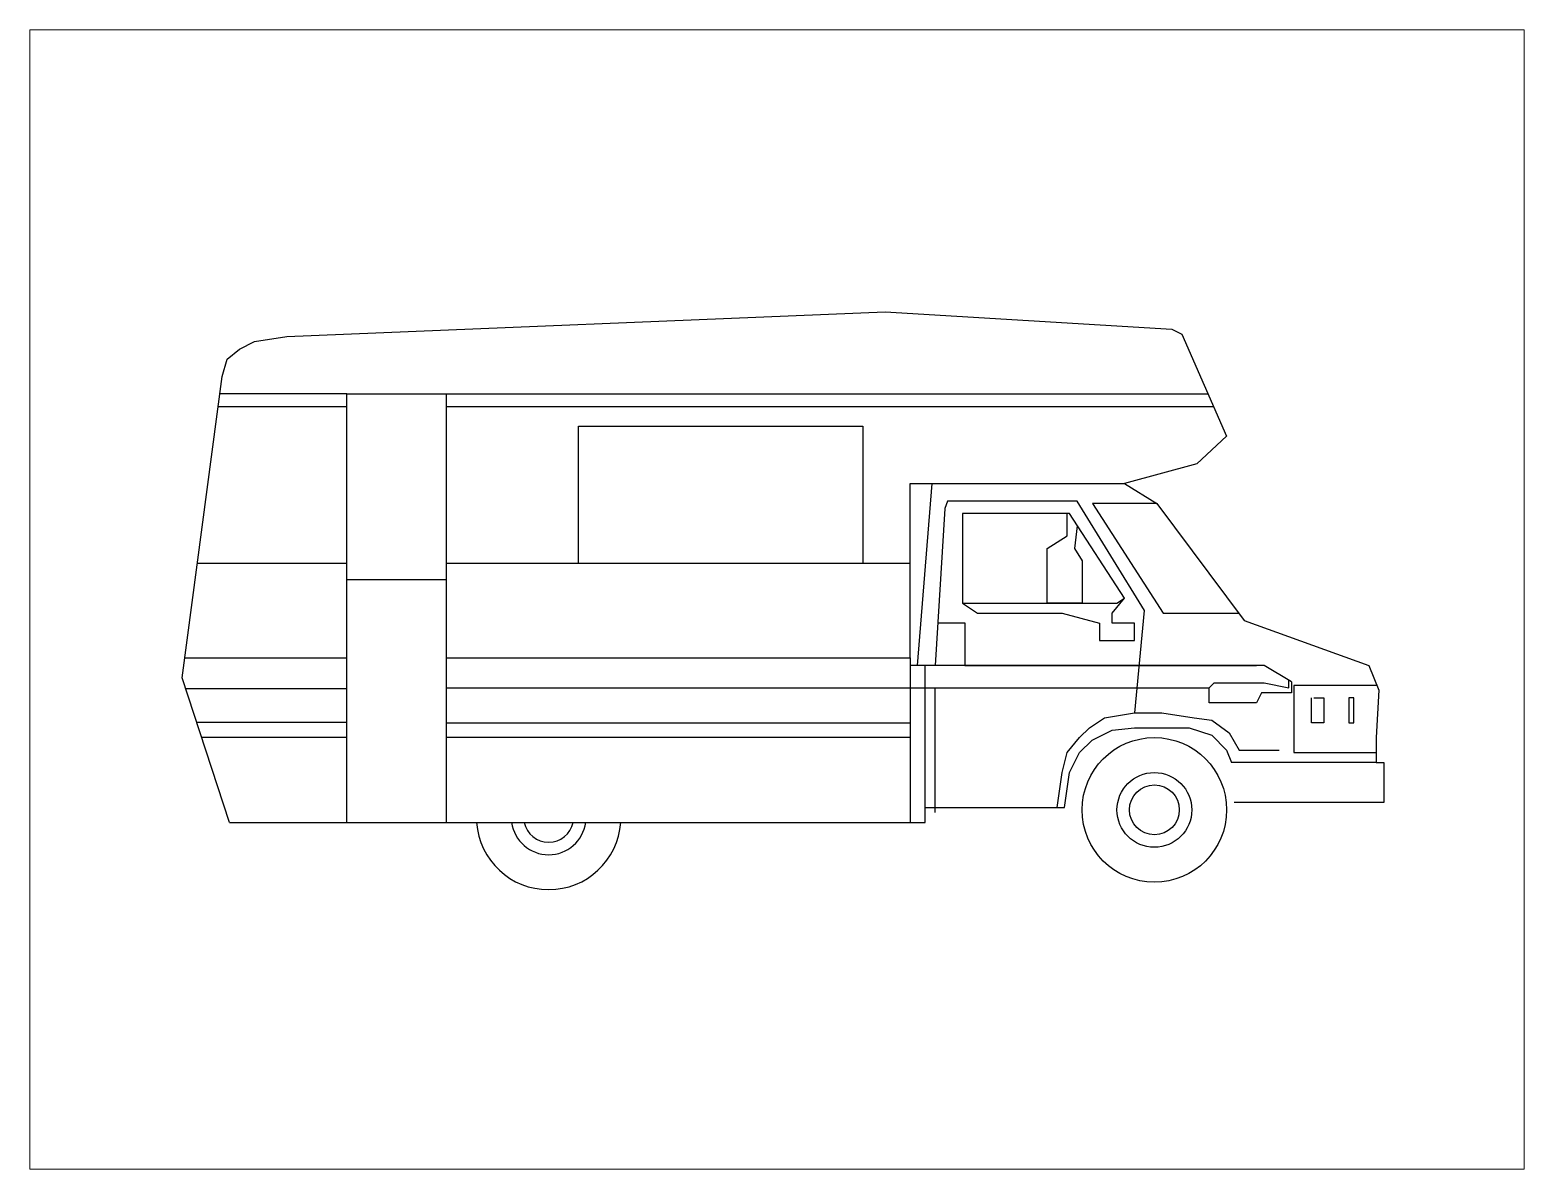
# Paper-space layout 'CAR16' of a CAD drawing. Extents: x 4 to 630, y 1 to 479.
# The model-space entities are those that its viewports show. They can reach past a viewport. Long polylines and large blocks are cut down to what shows.
import ezdxf

# ---------------------------------------------------------------- set-up
doc = ezdxf.new("R2010")
doc.units = 0
doc.header["$MEASUREMENT"] = 0
doc.layers.get('0').update_dxf_attribs({"linetype": 'CONTINUOUS'})

msp = doc.modelspace()

# ---------------------------------------------------------------- linework, layer by layer
for p, q in [((662.443742, 416.463073), (667.328699, 475.845198)), ((669.091567, 430.339227), (677.979692, 430.339227)), ((677.979692, 430.339227), (677.979692, 416.463073)), ((775.67885, 416.463073), (660.06818, 416.463073)), ((664.953138, 370.096208), (664.953138, 416.463073)), ((677.979692, 416.463073), (773.236372, 416.463073)), ((784.634607, 411.094278), (775.67885, 416.463073)), ((757.767339, 409.141988), (759.395658, 410.768897)), ((759.395658, 410.768897), (773.236372, 410.768897)), ((773.236372, 410.768897), (775.67885, 410.768897)), ((775.67885, 410.768897), (783.820447, 409.141988)), ((783.820447, 409.141988), (783.820447, 411.58235)), ((784.634607, 411.094278), (784.634607, 407.515081)), ((660.06818, 409.141988), (757.767339, 409.141988)), ((757.767339, 404.261266), (757.767339, 409.141988)), ((774.864692, 407.515081), (773.236372, 404.261266)), ((784.634607, 407.515081), (774.864692, 407.515081)), ((773.236372, 404.261266), (757.767339, 404.261266))]:
    msp.add_line(p, q)
for points in [[(437.802595, 365.215485), (422.333561, 412.395804), (435.360115, 510.82371), (436.988435, 516.517886), (441.059234, 519.771701), (445.944191, 522.212063), (456.528266, 523.838971), (651.926584, 531.973508), (745.554944, 526.279332), (748.811582, 524.652425), (763.466456, 491.300819), (753.696541, 482.352828), (730.08591, 475.845198), (740.669985, 469.337568), (769.165573, 431.10524), (809.873557, 416.463073), (813.130195, 408.328535), (812.316035, 392.872913), (812.316035, 384.738376), (814.758514, 384.738376), (814.758514, 371.723115), (765.908935, 371.723115)], [(476.068099, 505.129533), (434.606513, 505.129533)], [(476.068099, 365.215485), (476.068099, 505.129533), (757.390045, 505.129533)], [(508.634484, 365.215485), (508.634484, 505.129533)], [(434.068225, 501.062265), (476.068099, 501.062265)], [(508.634484, 501.062265), (759.177225, 501.062265)], [(551.784946, 449.814677), (551.784946, 494.554635), (644.599147, 494.554635), (644.599147, 449.814677)], [(660.06818, 418.903434), (660.06818, 475.845198), (730.08591, 475.845198)], [(733.49402, 401.007451), (736.599188, 434.359055), (714.616877, 470.151022), (672.280575, 470.151022), (671.466415, 467.710661), (668.209777, 416.463073), (663.324818, 416.463073)], [(740.627894, 469.363448), (719.599828, 469.363448), (742.779432, 433.571482), (767.327417, 433.571482)], [(677.165532, 466.083753), (677.165532, 436.799417), (680.422172, 436.799417), (727.643431, 436.799417), (730.08591, 438.426325), (712.174399, 466.083753), (677.165532, 466.083753)], [(714.616877, 462.016484), (713.802717, 454.6954), (716.245196, 450.628131), (716.245196, 436.799417), (704.846962, 436.799417), (704.846962, 454.6954), (711.360239, 458.762669), (711.360239, 466.083753)], [(427.284646, 449.805925), (476.068099, 449.805925)], [(508.634484, 449.814677), (660.06818, 449.814677)], [(476.068099, 444.503683), (508.634484, 444.503683)], [(677.165532, 436.799417), (682.050491, 433.545602), (709.731919, 433.545602), (721.944314, 430.291787), (721.944314, 424.597611), (733.342548, 424.597611), (733.342548, 430.291787), (726.015113, 430.291787), (726.015113, 433.545602), (730.08591, 438.426325)], [(423.147721, 418.903434), (476.068099, 418.903434)], [(508.634484, 418.903434), (660.06818, 418.903434), (660.06818, 397.753636)], [(423.454892, 408.975762), (476.068099, 408.975762)], [(508.634484, 409.141988), (660.06818, 409.141988)], [(668.209777, 368.4693), (668.209777, 409.141988)], [(812.478867, 409.955443), (785.448767, 409.955443), (785.448767, 387.992191), (812.316035, 387.992191)], [(791.962044, 405.888173), (795.218683, 405.888173), (795.218683, 397.753636), (791.147884, 397.753636), (791.147884, 405.888173)], [(803.36028, 405.888173), (803.36028, 397.753636), (804.988598, 397.753636), (804.988598, 405.888173), (803.36028, 405.888173)], [(708.1036, 370.096208), (709.731919, 381.48456), (711.360239, 387.992191), (715.431037, 392.872913), (718.687676, 396.126729), (723.572633, 399.380544), (733.342548, 401.007451), (742.298305, 401.007451), (752.882381, 399.380544), (758.581498, 398.56709), (764.280616, 394.49982), (767.537255, 388.805644), (780.563809, 388.805644)], [(427.063445, 397.969731), (476.068099, 397.969731)], [(508.634484, 397.753636), (660.06818, 397.753636), (660.06818, 365.215485)], [(710.546079, 370.096208), (712.174399, 381.48456), (715.431037, 387.992191), (719.501834, 392.059459), (726.015113, 395.313274), (733.342548, 396.126729), (751.254061, 396.126729), (758.581498, 393.686367), (763.466456, 388.805644), (764.993005, 384.738376)], [(428.666415, 393.080696), (476.068099, 393.080696)], [(660.06818, 392.872913), (508.634484, 392.872913)], [(812.316035, 384.738376), (764.993005, 384.738376)], [(437.802595, 365.215485), (658.439861, 365.215485), (664.953138, 365.215485), (664.953138, 370.096208), (710.546079, 370.096208)]]:
    msp.add_lwpolyline(points)
for radius in [23.61063, 12.212394, 8.141597]:
    msp.add_circle((739.855827, 369.282753), radius)
for radius, start, end in [(23.61063, 183.951138, 356.048862), (12.212394, 187.655573, 352.344427), (8.141597, 191.526818, 348.473182)]:
    msp.add_arc((542.01503, 366.842392), radius, start, end)

psp = doc.layouts.new('CAR16')

# ---------------------------------------------------------------- viewports
at = {"layer": '0'}
psp.add_viewport(center=(317, 240), size=(625.95, 477.183), view_center_point=(616.595223, 437.992491), view_height=372.06523213, dxfattribs=at)

doc.saveas('drawing.dxf')
